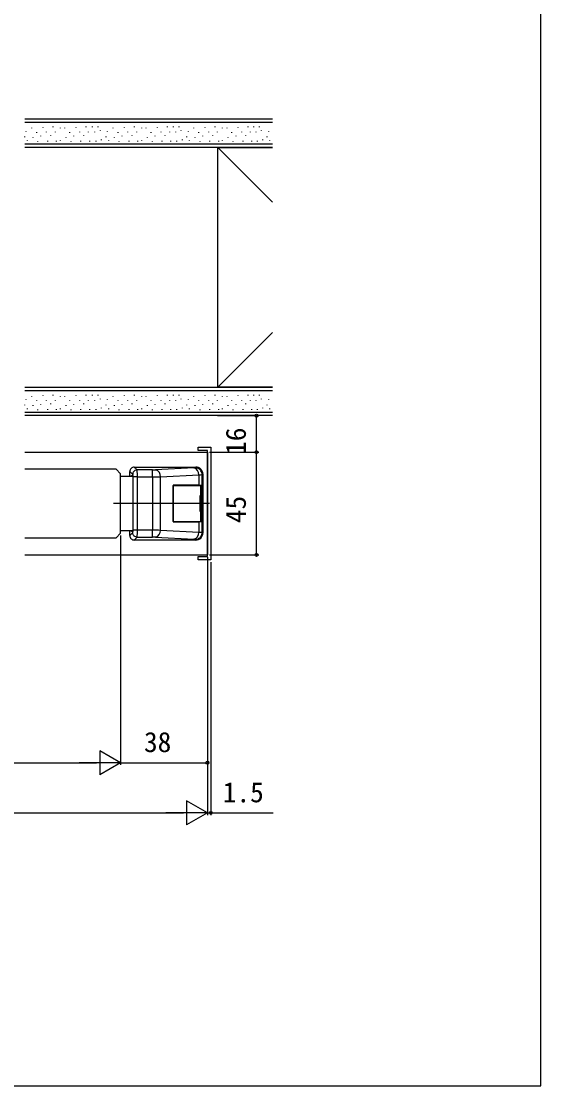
# Model space of a CAD drawing. Units: millimetres, scale not verified. Extents: x -525 to 525, y -783 to 779.
# Drawn here: x 297.5 to 525, y -782.7 to -316.5 of the extents above; entities that cross this region are included whole.
import ezdxf
from ezdxf.enums import TextEntityAlignment as Align

# ---------------------------------------------------------------- set-up
doc = ezdxf.new("R2010")
doc.units = ezdxf.units.MM
doc.header["$LTSCALE"] = 4
for name, color, linetype in [('0-4_YKK_12', 2, 'Continuous'), ('0-5_YKK_13', 4, 'Continuous'), ('0-7_YKK_D', 6, 'Continuous'), ('0-8_YKK_ZWAK', 7, 'Continuous'), ('0-9_YSS_K', 3, 'Continuous')]:
    doc.layers.add(name, color=color, linetype=linetype)
doc.styles.add('ＭＳ ゴシック', font='')
doc.styles.get('ＭＳ ゴシック').set_extended_font_data('MS Gothic')

msp = doc.modelspace()

# ---------------------------------------------------------------- linework, layer by layer
at = {"layer": '0-4_YKK_12'}
for p, q in [((299, -505.2), (379, -505.2)), ((379, -505.2), (379, -550.2)), ((299, -550.2), (379, -550.2))]:
    msp.add_line(p, q, dxfattribs=at)
msp.add_lwpolyline([(299, -542.7), (339, -542.7), (341, -540.7), (341, -514.7), (339, -512.7), (299, -512.7)], dxfattribs=at)
at = {"layer": '0-5_YKK_13'}
for p, q in [((348.289, -512.992), (346.997, -511.7)), ((346.997, -511.7), (374.004, -511.7)), ((373.107, -512.083), (356.343, -512.962)), ((374.004, -511.7), (373.69, -512.014)), ((341, -515.7), (346.342, -515.7)), ((345, -513.697), (346.292, -514.989)), ((345, -515.7), (345, -513.697)), ((345.76, -515.45), (346.31, -515.45)), ((345.76, -515.7), (345.76, -515.45)), ((346.31, -515.45), (346.31, -539.95)), ((354.929, -512.992), (348.289, -512.992)), ((348.339, -515.988), (354.929, -515.988)), ((348.339, -539.412), (348.339, -515.988)), ((354.929, -515.988), (354.929, -512.992)), ((354.929, -515.988), (354.929, -539.412)), ((358.464, -515.957), (375.228, -515.079)), ((358.464, -539.443), (358.464, -515.957)), ((375.228, -515.079), (375.228, -519.7)), ((376.686, -515.01), (377, -514.696)), ((376.686, -540.39), (376.686, -515.01)), ((377, -514.696), (377, -540.704)), ((364, -519.7), (364, -535.7)), ((375.228, -519.7), (364, -519.7)), ((364, -519.8), (375.052, -519.8)), ((364, -535.6), (364, -519.8)), ((375.052, -519.8), (376.141, -519.8)), ((375.228, -519.7), (376.371, -519.7)), ((376.141, -524.2), (376.141, -519.8)), ((376.371, -535.7), (376.371, -519.7)), ((380, -527.7), (337.932, -527.7)), ((364, -535.6), (375.052, -535.6)), ((364, -535.7), (375.228, -535.7)), ((375.052, -535.6), (376.141, -535.6)), ((375.228, -535.7), (375.228, -540.321)), ((376.371, -535.7), (375.228, -535.7)), ((345, -541.703), (345, -539.7)), ((346.292, -540.411), (345, -541.703)), ((348.339, -539.412), (346.342, -539.412)), ((354.929, -539.412), (348.339, -539.412)), ((354.929, -542.408), (354.929, -539.412)), ((375.228, -540.321), (358.464, -539.443)), ((377, -540.704), (376.686, -540.39)), ((346.997, -543.7), (348.289, -542.408)), ((374.004, -543.7), (346.997, -543.7)), ((348.289, -542.408), (354.929, -542.408)), ((356.343, -542.438), (373.107, -543.317)), ((373.69, -543.386), (374.004, -543.7))]:
    msp.add_line(p, q, dxfattribs=at)
for points in [[(375, -504.5), (375, -503), (380.5, -503), (380.5, -552.4), (375, -552.4), (375, -550.9)], [(375, -550.9), (379, -550.9), (379, -504.5), (375, -504.5)], [(376.686, -515.01), (376.654, -514.585), (376.562, -514.168), (376.412, -513.768), (376.207, -513.393), (375.951, -513.051), (375.649, -512.749), (375.307, -512.493), (374.932, -512.288), (374.532, -512.138), (374.115, -512.046), (373.69, -512.014)], [(346.342, -539.7), (341, -539.7), (341, -515.7)], [(348.289, -512.992), (347.943, -513.023), (347.608, -513.114), (347.292, -513.262), (347.008, -513.461), (346.761, -513.708), (346.562, -513.992), (346.414, -514.308), (346.323, -514.643), (346.292, -514.989)], [(348.339, -515.988), (346.342, -515.988), (346.342, -539.412)], [(375.916, -531.2), (375.916, -524.2), (376.141, -524.2)], [(376.141, -535.6), (376.141, -531.2), (375.916, -531.2)], [(346.31, -539.95), (345.76, -539.95), (345.76, -539.7)], [(348.289, -542.408), (347.943, -542.377), (347.608, -542.286), (347.292, -542.138), (347.008, -541.939), (346.761, -541.692), (346.562, -541.408), (346.414, -541.092), (346.323, -540.757), (346.292, -540.411)], [(373.69, -543.386), (374.115, -543.354), (374.532, -543.262), (374.932, -543.112), (375.307, -542.907), (375.649, -542.651), (375.951, -542.349), (376.207, -542.007), (376.412, -541.632), (376.562, -541.232), (376.654, -540.815), (376.686, -540.39)]]:
    msp.add_lwpolyline(points, dxfattribs=at)
for centre, radius, start, end in [((346.996, -513.696), 1.996, 89.96796, 180.03204), ((373.153, -509.962), 2.121, 268.75981, 284.66696), ((372.487, -514.771), 2.759, 353.59226, 77.01062), ((374.006, -514.694), 2.994, 359.96782, 90.03218), ((340.922, -515.757), 5.425, 357.55934, 8.13497), ((304.158, -515.222), 44.187, 359.00679, 2.8927), ((355.012, -484.214), 28.778, 269.83529, 272.65187), ((355.175, -340.75), 175.238, 269.91948, 271.07552), ((355.723, -515.65), 2.759, 353.59226, 77.01062), ((375.438, -504.024), 11.057, 268.9121, 276.47934), ((340.922, -539.643), 5.425, 351.86503, 2.44066), ((295.582, -540.036), 52.761, 357.42312, 0.67739), ((355.099, -723.382), 183.971, 88.95192, 90.05308), ((355.617, -539.675), 2.857, 284.72115, 4.67597), ((372.381, -540.554), 2.857, 284.72115, 4.67597), ((374.006, -540.706), 2.994, 269.96782, 0.03218), ((375.26, -555.147), 14.826, 84.48355, 90.12502), ((346.996, -541.704), 1.996, 179.96796, 270.03204), ((355.012, -571.186), 28.778, 87.34813, 90.16471), ((373.153, -545.438), 2.121, 75.33304, 91.24019)]:
    msp.add_arc(centre, radius, start, end, dxfattribs=at)
at = {"layer": '0-7_YKK_D'}
for p, q in [((383.5, -489.2), (401.5, -489.2)), ((400.5, -505.2), (400.5, -489.2)), ((380, -505.2), (401.5, -505.2)), ((380, -505.2), (401.5, -505.2)), ((400.5, -550.2), (400.5, -505.2)), ((341, -541.7), (341, -642.204)), ((341, -541.7), (341, -642.204)), ((379, -551.2), (379, -642.204)), ((379, -551.2), (379, -664.204)), ((379, -551.2), (379, -664.204)), ((380, -550.2), (401.5, -550.2)), ((380.5, -553.4), (380.5, -664.204)), ((341, -641.204), (331.907, -635.954)), ((331.907, -635.954), (331.907, -646.454)), ((151.5, -641.204), (330.5, -641.204)), ((341, -641.204), (322.813, -641.204)), ((341, -641.204), (331.907, -646.454)), ((341, -641.204), (379, -641.204)), ((379, -663.204), (369.907, -657.954)), ((369.907, -657.954), (369.907, -668.454)), ((-44, -663.204), (368.5, -663.204)), ((379, -663.204), (360.813, -663.204)), ((379, -663.204), (369.907, -668.454)), ((379, -663.204), (376.45, -663.204)), ((379, -663.204), (380.5, -663.204)), ((380.5, -663.204), (407.873, -663.204))]:
    msp.add_line(p, q, dxfattribs=at)
for centre in [(400.5, -489.2), (400.5, -505.2), (400.5, -505.2), (400.5, -550.2), (379, -641.204), (380.5, -663.204)]:
    msp.add_circle(centre, 0.637, dxfattribs=at)
at = {"layer": '0-8_YKK_ZWAK'}
msp.add_lwpolyline([(-525, -782.7), (525, -782.7), (525, 747.3)], dxfattribs=at)
at = {"layer": '0-9_YSS_K'}
for p, q in [((299, -359.2), (407.5, -359.2)), ((299, -360.7), (407.5, -360.7)), ((302.136, -363.335), (302.136, -363.135)), ((307.07, -362.999), (307.07, -362.799)), ((311.413, -362.806), (311.413, -362.606)), ((314.63, -363.335), (314.63, -363.135)), ((316.629, -363.335), (316.629, -363.135)), ((321.564, -362.999), (321.564, -362.799)), ((325.907, -362.806), (325.907, -362.606)), ((328.757, -362.806), (328.757, -362.606)), ((331.203, -362.806), (331.203, -362.606)), ((337.755, -363.335), (337.755, -363.135)), ((342.689, -362.999), (342.689, -362.799)), ((347.032, -362.806), (347.032, -362.606)), ((350.249, -363.335), (350.249, -363.135)), ((352.249, -363.335), (352.249, -363.135)), ((357.183, -362.999), (357.183, -362.799)), ((361.526, -362.806), (361.526, -362.606)), ((364.133, -362.806), (364.133, -362.606)), ((366.58, -362.806), (366.58, -362.606)), ((373.131, -363.335), (373.131, -363.135)), ((378.066, -362.999), (378.066, -362.799)), ((382.409, -362.806), (382.409, -362.606)), ((385.626, -363.335), (385.626, -363.135)), ((387.625, -363.335), (387.625, -363.135)), ((392.559, -362.999), (392.559, -362.799)), ((396.903, -362.806), (396.903, -362.606)), ((399.349, -362.806), (399.349, -362.606)), ((401.795, -362.806), (401.795, -362.606)), ((298.996, -367.148), (298.996, -366.948)), ((299.668, -364.793), (299.668, -364.593)), ((302.658, -367.359), (302.658, -367.159)), ((304.266, -365.241), (304.266, -365.041)), ((306.061, -366.811), (306.061, -366.611)), ((308.61, -365.049), (308.61, -364.849)), ((310.404, -366.619), (310.404, -366.419)), ((312.433, -365.049), (312.433, -364.849)), ((317.152, -367.359), (317.152, -367.159)), ((318.76, -365.241), (318.76, -365.041)), ((320.554, -366.811), (320.554, -366.611)), ((323.103, -365.049), (323.103, -364.849)), ((324.898, -366.619), (324.898, -366.419)), ((326.926, -365.049), (326.926, -364.849)), ((329.776, -365.049), (329.776, -364.849)), ((332.148, -364.456), (332.148, -364.256)), ((332.67, -368.481), (332.67, -368.281)), ((334.615, -367.148), (334.615, -366.948)), ((335.288, -364.793), (335.288, -364.593)), ((338.277, -367.359), (338.277, -367.159)), ((339.886, -365.241), (339.886, -365.041)), ((341.68, -366.811), (341.68, -366.611)), ((344.229, -365.049), (344.229, -364.849)), ((346.023, -366.619), (346.023, -366.419)), ((348.052, -365.049), (348.052, -364.849)), ((352.771, -367.359), (352.771, -367.159)), ((354.379, -365.241), (354.379, -365.041)), ((356.174, -366.811), (356.174, -366.611)), ((358.723, -365.049), (358.723, -364.849)), ((360.517, -366.619), (360.517, -366.419)), ((362.546, -365.049), (362.546, -364.849)), ((365.153, -365.049), (365.153, -364.849)), ((367.524, -364.456), (367.524, -364.256)), ((368.047, -368.481), (368.047, -368.281)), ((369.991, -367.148), (369.991, -366.948)), ((370.664, -364.793), (370.664, -364.593)), ((373.654, -367.359), (373.654, -367.159)), ((375.262, -365.241), (375.262, -365.041)), ((377.056, -366.811), (377.056, -366.611)), ((379.605, -365.049), (379.605, -364.849)), ((381.4, -366.619), (381.4, -366.419)), ((383.428, -365.049), (383.428, -364.849)), ((388.148, -367.359), (388.148, -367.159)), ((389.756, -365.241), (389.756, -365.041)), ((391.55, -366.811), (391.55, -366.611)), ((394.099, -365.049), (394.099, -364.849)), ((395.893, -366.619), (395.893, -366.419)), ((397.922, -365.049), (397.922, -364.849)), ((400.368, -365.049), (400.368, -364.849)), ((402.74, -364.456), (402.74, -364.256)), ((403.262, -368.481), (403.262, -368.281)), ((405.207, -367.148), (405.207, -366.948)), ((405.88, -364.793), (405.88, -364.593)), ((299, -370.2), (407.5, -370.2)), ((407.5, -371.7), (299, -371.7)), ((300.191, -368.817), (300.191, -368.617)), ((304.789, -369.266), (304.789, -369.066)), ((309.132, -369.073), (309.132, -368.873)), ((312.955, -369.073), (312.955, -368.873)), ((314.685, -368.817), (314.685, -368.617)), ((319.283, -369.266), (319.283, -369.066)), ((323.626, -369.073), (323.626, -368.873)), ((327.449, -369.073), (327.449, -368.873)), ((330.299, -369.073), (330.299, -368.873)), ((335.81, -368.817), (335.81, -368.617)), ((340.408, -369.266), (340.408, -369.066)), ((344.752, -369.073), (344.752, -368.873)), ((348.574, -369.073), (348.574, -368.873)), ((350.304, -368.817), (350.304, -368.617)), ((354.902, -369.266), (354.902, -369.066)), ((359.245, -369.073), (359.245, -368.873)), ((363.068, -369.073), (363.068, -368.873)), ((365.675, -369.073), (365.675, -368.873)), ((371.187, -368.817), (371.187, -368.617)), ((375.785, -369.266), (375.785, -369.066)), ((380.128, -369.073), (380.128, -368.873)), ((383.513, -371.7), (407.5, -395.687)), ((383.951, -369.073), (383.951, -368.873)), ((385.68, -368.817), (385.68, -368.617)), ((390.278, -369.266), (390.278, -369.066)), ((394.622, -369.073), (394.622, -368.873)), ((398.445, -369.073), (398.445, -368.873)), ((400.891, -369.073), (400.891, -368.873)), ((406.402, -368.817), (406.402, -368.617)), ((383.513, -476.7), (407.5, -452.713)), ((299, -476.7), (407.5, -476.7)), ((299, -478.2), (407.5, -478.2)), ((311.413, -480.306), (311.413, -480.106)), ((325.907, -480.306), (325.907, -480.106)), ((328.757, -480.306), (328.757, -480.106)), ((331.203, -480.306), (331.203, -480.106)), ((347.032, -480.306), (347.032, -480.106)), ((361.526, -480.306), (361.526, -480.106)), ((364.133, -480.306), (364.133, -480.106)), ((366.58, -480.306), (366.58, -480.106)), ((382.409, -480.306), (382.409, -480.106)), ((396.903, -480.306), (396.903, -480.106)), ((399.349, -480.306), (399.349, -480.106)), ((401.795, -480.306), (401.795, -480.106)), ((298.996, -484.648), (298.996, -484.448)), ((299.668, -482.293), (299.668, -482.093)), ((302.136, -480.835), (302.136, -480.635)), ((302.658, -484.859), (302.658, -484.659)), ((304.266, -482.741), (304.266, -482.541)), ((306.061, -484.311), (306.061, -484.111)), ((307.07, -480.499), (307.07, -480.299)), ((308.61, -482.549), (308.61, -482.349)), ((310.404, -484.119), (310.404, -483.919)), ((312.433, -482.549), (312.433, -482.349)), ((314.63, -480.835), (314.63, -480.635)), ((316.629, -480.835), (316.629, -480.635)), ((317.152, -484.859), (317.152, -484.659)), ((318.76, -482.741), (318.76, -482.541)), ((320.554, -484.311), (320.554, -484.111)), ((321.564, -480.499), (321.564, -480.299)), ((323.103, -482.549), (323.103, -482.349)), ((324.898, -484.119), (324.898, -483.919)), ((326.926, -482.549), (326.926, -482.349)), ((329.776, -482.549), (329.776, -482.349)), ((332.148, -481.956), (332.148, -481.756)), ((334.615, -484.648), (334.615, -484.448)), ((335.288, -482.293), (335.288, -482.093)), ((337.755, -480.835), (337.755, -480.635)), ((338.277, -484.859), (338.277, -484.659)), ((339.886, -482.741), (339.886, -482.541)), ((341.68, -484.311), (341.68, -484.111)), ((342.689, -480.499), (342.689, -480.299)), ((344.229, -482.549), (344.229, -482.349)), ((346.023, -484.119), (346.023, -483.919)), ((348.052, -482.549), (348.052, -482.349)), ((350.249, -480.835), (350.249, -480.635)), ((352.249, -480.835), (352.249, -480.635)), ((352.771, -484.859), (352.771, -484.659)), ((354.379, -482.741), (354.379, -482.541)), ((356.174, -484.311), (356.174, -484.111)), ((357.183, -480.499), (357.183, -480.299)), ((358.723, -482.549), (358.723, -482.349)), ((360.517, -484.119), (360.517, -483.919)), ((362.546, -482.549), (362.546, -482.349)), ((365.153, -482.549), (365.153, -482.349)), ((367.524, -481.956), (367.524, -481.756)), ((369.991, -484.648), (369.991, -484.448)), ((370.664, -482.293), (370.664, -482.093)), ((373.131, -480.835), (373.131, -480.635)), ((373.654, -484.859), (373.654, -484.659)), ((375.262, -482.741), (375.262, -482.541)), ((377.056, -484.311), (377.056, -484.111)), ((378.066, -480.499), (378.066, -480.299)), ((379.605, -482.549), (379.605, -482.349)), ((381.4, -484.119), (381.4, -483.919)), ((383.428, -482.549), (383.428, -482.349)), ((385.626, -480.835), (385.626, -480.635)), ((387.625, -480.835), (387.625, -480.635)), ((388.148, -484.859), (388.148, -484.659)), ((389.756, -482.741), (389.756, -482.541)), ((391.55, -484.311), (391.55, -484.111)), ((392.559, -480.499), (392.559, -480.299)), ((394.099, -482.549), (394.099, -482.349)), ((395.893, -484.119), (395.893, -483.919)), ((397.922, -482.549), (397.922, -482.349)), ((400.368, -482.549), (400.368, -482.349)), ((402.74, -481.956), (402.74, -481.756)), ((405.207, -484.648), (405.207, -484.448)), ((405.88, -482.293), (405.88, -482.093)), ((299, -487.7), (407.5, -487.7)), ((407.5, -489.2), (299, -489.2)), ((300.191, -486.317), (300.191, -486.117)), ((304.789, -486.766), (304.789, -486.566)), ((309.132, -486.573), (309.132, -486.373)), ((312.955, -486.573), (312.955, -486.373)), ((314.685, -486.317), (314.685, -486.117)), ((319.283, -486.766), (319.283, -486.566)), ((323.626, -486.573), (323.626, -486.373)), ((327.449, -486.573), (327.449, -486.373)), ((330.299, -486.573), (330.299, -486.373)), ((332.67, -485.981), (332.67, -485.781)), ((335.81, -486.317), (335.81, -486.117)), ((340.408, -486.766), (340.408, -486.566)), ((344.752, -486.573), (344.752, -486.373)), ((348.574, -486.573), (348.574, -486.373)), ((350.304, -486.317), (350.304, -486.117)), ((354.902, -486.766), (354.902, -486.566)), ((359.245, -486.573), (359.245, -486.373)), ((363.068, -486.573), (363.068, -486.373)), ((365.675, -486.573), (365.675, -486.373)), ((368.047, -485.981), (368.047, -485.781)), ((371.187, -486.317), (371.187, -486.117)), ((375.785, -486.766), (375.785, -486.566)), ((380.128, -486.573), (380.128, -486.373)), ((383.951, -486.573), (383.951, -486.373)), ((385.68, -486.317), (385.68, -486.117)), ((390.278, -486.766), (390.278, -486.566)), ((394.622, -486.573), (394.622, -486.373)), ((398.445, -486.573), (398.445, -486.373)), ((400.891, -486.573), (400.891, -486.373)), ((403.262, -485.981), (403.262, -485.781)), ((406.402, -486.317), (406.402, -486.117))]:
    msp.add_line(p, q, dxfattribs=at)
msp.add_lwpolyline([(407.5, -476.7), (383.513, -476.7), (383.513, -371.7), (407.5, -371.7)], dxfattribs=at)

# ---------------------------------------------------------------- texts
at = {"layer": '0-7_YKK_D', "style": 'ＭＳ ゴシック'}
for s, p in [('16', (398.5, -506.37)), ('45', (398.5, -536.291))]:
    msp.add_text(s, height=8.798, rotation=90, dxfattribs=at).set_placement(p, align=Align.BOTTOM_LEFT)
for s, p in [('38', (351.239, -639.204)), ('1.5', (385.759, -661.204))]:
    msp.add_text(s, height=8.798, dxfattribs=at).set_placement(p, align=Align.BOTTOM_LEFT)

doc.saveas('drawing.dxf')
